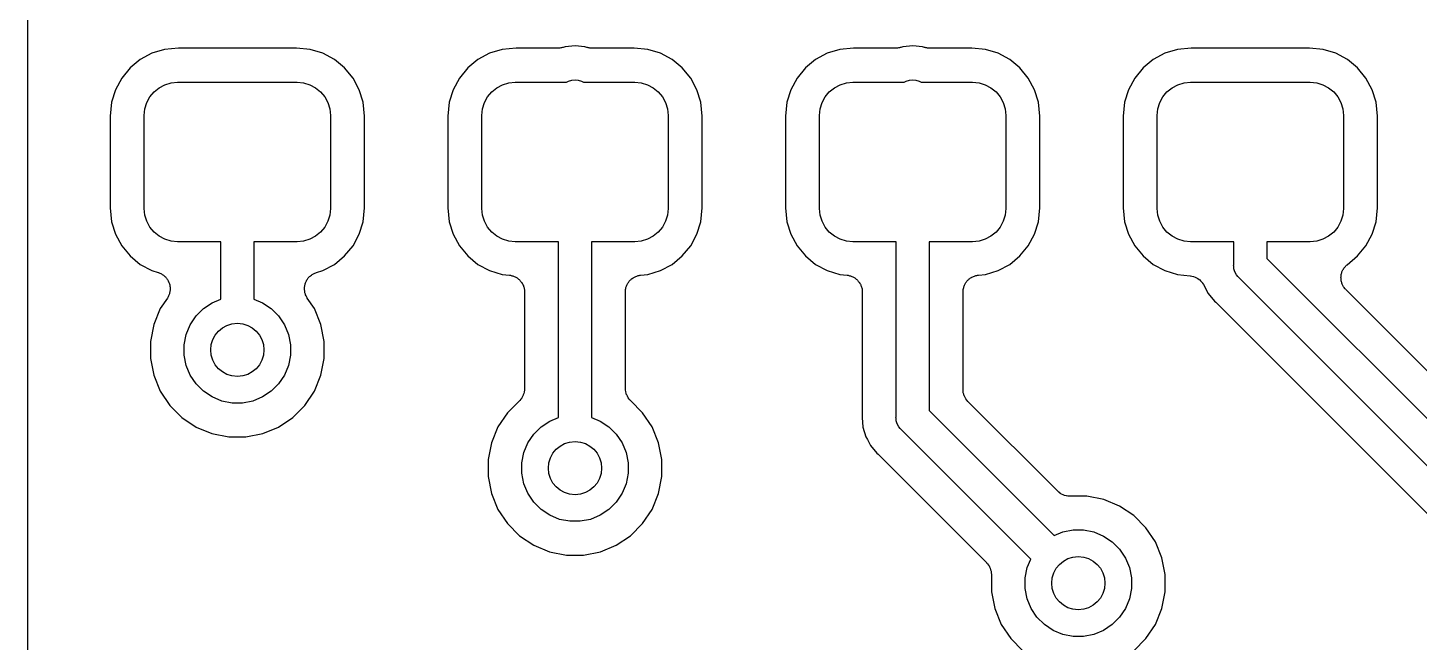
# Model space of a CAD drawing. Extents: x 94.3 to 145.3, y -143.8 to -113.4.
# Drawn here: x 94.31 to 104.78, y -137.83 to -133.21 of the extents above; entities that cross this region are included whole.
import ezdxf

# ---------------------------------------------------------------- set-up
doc = ezdxf.new("R2010")
doc.units = 0
doc.layers.add('BLACK', color=7, linetype='CONTINUOUS')

msp = doc.modelspace()

# ---------------------------------------------------------------- linework, layer by layer
at = {"layer": 'BLACK', "linetype": 'CONTINUOUS'}
for p, q in [((94.309, -142.86), (94.309, -123.466)), ((95.2417, -133.406), (95.1543, -133.453)), ((95.3364, -133.377), (95.2417, -133.406)), ((95.4412, -133.367), (95.3364, -133.377)), ((96.3288, -133.367), (95.4412, -133.367)), ((96.4336, -133.377), (96.3288, -133.367)), ((96.5283, -133.406), (96.4336, -133.377)), ((96.6157, -133.453), (96.5283, -133.406)), ((97.7817, -133.406), (97.6943, -133.453)), ((97.8764, -133.377), (97.7817, -133.406)), ((97.9812, -133.367), (97.8764, -133.377)), ((98.3, -133.367), (97.9812, -133.367)), ((98.3054, -133.367), (98.3, -133.367)), ((98.3108, -133.367), (98.3054, -133.367)), ((98.3177, -133.365), (98.3108, -133.367)), ((98.3246, -133.365), (98.3177, -133.365)), ((98.3298, -133.363), (98.3246, -133.365)), ((98.3351, -133.362), (98.3298, -133.363)), ((98.3368, -133.362), (98.3351, -133.362)), ((98.3507, -133.357), (98.3368, -133.362)), ((98.425, -133.35), (98.3507, -133.357)), ((98.4993, -133.357), (98.425, -133.35)), ((98.5132, -133.362), (98.4993, -133.357)), ((98.5185, -133.363), (98.5132, -133.362)), ((98.5236, -133.364), (98.5185, -133.363)), ((98.5306, -133.365), (98.5236, -133.364)), ((98.5375, -133.367), (98.5306, -133.365)), ((98.5429, -133.367), (98.5375, -133.367)), ((98.5482, -133.367), (98.5429, -133.367)), ((98.55, -133.367), (98.5482, -133.367)), ((98.8688, -133.367), (98.55, -133.367)), ((98.9736, -133.377), (98.8688, -133.367)), ((99.0683, -133.406), (98.9736, -133.377)), ((99.1557, -133.453), (99.0683, -133.406)), ((100.322, -133.406), (100.234, -133.453)), ((100.416, -133.377), (100.322, -133.406)), ((100.521, -133.367), (100.416, -133.377)), ((100.84, -133.367), (100.521, -133.367)), ((100.845, -133.367), (100.84, -133.367)), ((100.851, -133.367), (100.845, -133.367)), ((100.858, -133.365), (100.851, -133.367)), ((100.865, -133.365), (100.858, -133.365)), ((100.87, -133.363), (100.865, -133.365)), ((100.875, -133.362), (100.87, -133.363)), ((100.877, -133.362), (100.875, -133.362)), ((100.891, -133.357), (100.877, -133.362)), ((100.965, -133.35), (100.891, -133.357)), ((101.039, -133.357), (100.965, -133.35)), ((101.053, -133.362), (101.039, -133.357)), ((101.058, -133.363), (101.053, -133.362)), ((101.064, -133.364), (101.058, -133.363)), ((101.071, -133.365), (101.064, -133.364)), ((101.077, -133.367), (101.071, -133.365)), ((101.083, -133.367), (101.077, -133.367)), ((101.088, -133.367), (101.083, -133.367)), ((101.09, -133.367), (101.088, -133.367)), ((101.409, -133.367), (101.09, -133.367)), ((101.514, -133.377), (101.409, -133.367)), ((101.608, -133.406), (101.514, -133.377)), ((101.696, -133.453), (101.608, -133.406)), ((102.862, -133.406), (102.774, -133.453)), ((102.956, -133.377), (102.862, -133.406)), ((103.061, -133.367), (102.956, -133.377)), ((103.949, -133.367), (103.061, -133.367)), ((104.054, -133.377), (103.949, -133.367)), ((104.148, -133.406), (104.054, -133.377)), ((104.236, -133.453), (104.148, -133.406)), ((95.0777, -133.516), (95.0149, -133.592)), ((95.1543, -133.453), (95.0777, -133.516)), ((96.6923, -133.516), (96.6157, -133.453)), ((96.7551, -133.592), (96.6923, -133.516)), ((97.6177, -133.516), (97.5549, -133.592)), ((97.6943, -133.453), (97.6177, -133.516)), ((99.2323, -133.516), (99.1557, -133.453)), ((99.2951, -133.592), (99.2323, -133.516)), ((100.158, -133.516), (100.095, -133.592)), ((100.234, -133.453), (100.158, -133.516)), ((101.772, -133.516), (101.696, -133.453)), ((101.835, -133.592), (101.772, -133.516)), ((102.698, -133.516), (102.635, -133.592)), ((102.774, -133.453), (102.698, -133.516)), ((104.312, -133.516), (104.236, -133.453)), ((104.375, -133.592), (104.312, -133.516)), ((95.0149, -133.592), (94.9682, -133.68)), ((95.2961, -133.665), (95.3393, -133.642)), ((95.3393, -133.642), (95.3862, -133.628)), ((95.3862, -133.628), (95.435, -133.623)), ((95.435, -133.623), (96.335, -133.623)), ((96.335, -133.623), (96.3838, -133.628)), ((96.3838, -133.628), (96.4307, -133.642)), ((96.4307, -133.642), (96.4739, -133.665)), ((96.8018, -133.68), (96.7551, -133.592)), ((97.5549, -133.592), (97.5082, -133.68)), ((97.8361, -133.665), (97.8793, -133.642)), ((97.8793, -133.642), (97.9262, -133.628)), ((97.9262, -133.628), (97.975, -133.623)), ((97.975, -133.623), (98.3619, -133.623)), ((98.3619, -133.623), (98.3769, -133.615)), ((98.3769, -133.615), (98.4005, -133.608)), ((98.4005, -133.608), (98.425, -133.605)), ((98.425, -133.605), (98.4495, -133.608)), ((98.4495, -133.608), (98.4731, -133.615)), ((98.4731, -133.615), (98.4881, -133.623)), ((98.4881, -133.623), (98.875, -133.623)), ((98.875, -133.623), (98.9238, -133.628)), ((98.9238, -133.628), (98.9707, -133.642)), ((98.9707, -133.642), (99.0139, -133.665)), ((99.3418, -133.68), (99.2951, -133.592)), ((100.095, -133.592), (100.048, -133.68)), ((100.376, -133.665), (100.419, -133.642)), ((100.419, -133.642), (100.466, -133.628)), ((100.466, -133.628), (100.515, -133.623)), ((100.515, -133.623), (100.902, -133.623)), ((100.902, -133.623), (100.917, -133.615)), ((100.917, -133.615), (100.94, -133.608)), ((100.94, -133.608), (100.965, -133.605)), ((100.965, -133.605), (100.99, -133.608)), ((100.99, -133.608), (101.013, -133.615)), ((101.013, -133.615), (101.028, -133.623)), ((101.028, -133.623), (101.415, -133.623)), ((101.415, -133.623), (101.464, -133.628)), ((101.464, -133.628), (101.511, -133.642)), ((101.511, -133.642), (101.554, -133.665)), ((101.882, -133.68), (101.835, -133.592)), ((102.635, -133.592), (102.588, -133.68)), ((102.916, -133.665), (102.959, -133.642)), ((102.959, -133.642), (103.006, -133.628)), ((103.006, -133.628), (103.055, -133.623)), ((103.055, -133.623), (103.955, -133.623)), ((103.955, -133.623), (104.004, -133.628)), ((104.004, -133.628), (104.051, -133.642)), ((104.051, -133.642), (104.094, -133.665)), ((104.422, -133.68), (104.375, -133.592)), ((94.9682, -133.68), (94.9395, -133.774)), ((95.204, -133.777), (95.2271, -133.734)), ((95.2271, -133.734), (95.2582, -133.696)), ((95.2582, -133.696), (95.2961, -133.665)), ((96.4739, -133.665), (96.5118, -133.696)), ((96.5118, -133.696), (96.5429, -133.734)), ((96.5429, -133.734), (96.566, -133.777)), ((96.8305, -133.774), (96.8018, -133.68)), ((97.5082, -133.68), (97.4795, -133.774)), ((97.744, -133.777), (97.7671, -133.734)), ((97.7671, -133.734), (97.7982, -133.696)), ((97.7982, -133.696), (97.8361, -133.665)), ((99.0139, -133.665), (99.0518, -133.696)), ((99.0518, -133.696), (99.0829, -133.734)), ((99.0829, -133.734), (99.106, -133.777)), ((99.3705, -133.774), (99.3418, -133.68)), ((100.048, -133.68), (100.019, -133.774)), ((100.284, -133.777), (100.307, -133.734)), ((100.307, -133.734), (100.338, -133.696)), ((100.338, -133.696), (100.376, -133.665)), ((101.554, -133.665), (101.592, -133.696)), ((101.592, -133.696), (101.623, -133.734)), ((101.623, -133.734), (101.646, -133.777)), ((101.911, -133.774), (101.882, -133.68)), ((102.588, -133.68), (102.559, -133.774)), ((102.824, -133.777), (102.847, -133.734)), ((102.847, -133.734), (102.878, -133.696)), ((102.878, -133.696), (102.916, -133.665)), ((104.094, -133.665), (104.132, -133.696)), ((104.132, -133.696), (104.163, -133.734)), ((104.163, -133.734), (104.186, -133.777)), ((104.451, -133.774), (104.422, -133.68)), ((94.9395, -133.774), (94.9292, -133.879)), ((95.185, -133.873), (95.1898, -133.824)), ((95.1898, -133.824), (95.204, -133.777)), ((96.566, -133.777), (96.5802, -133.824)), ((96.5802, -133.824), (96.585, -133.873)), ((96.8408, -133.879), (96.8305, -133.774)), ((97.4795, -133.774), (97.4692, -133.879)), ((97.725, -133.873), (97.7298, -133.824)), ((97.7298, -133.824), (97.744, -133.777)), ((99.106, -133.777), (99.1202, -133.824)), ((99.1202, -133.824), (99.125, -133.873)), ((99.3808, -133.879), (99.3705, -133.774)), ((100.019, -133.774), (100.009, -133.879)), ((100.265, -133.873), (100.27, -133.824)), ((100.27, -133.824), (100.284, -133.777)), ((101.646, -133.777), (101.66, -133.824)), ((101.66, -133.824), (101.665, -133.873)), ((101.921, -133.879), (101.911, -133.774)), ((102.559, -133.774), (102.549, -133.879)), ((102.805, -133.873), (102.81, -133.824)), ((102.81, -133.824), (102.824, -133.777)), ((104.186, -133.777), (104.2, -133.824)), ((104.2, -133.824), (104.205, -133.873)), ((104.461, -133.879), (104.451, -133.774)), ((94.9292, -133.879), (94.9292, -134.567)), ((95.185, -134.573), (95.185, -133.873)), ((96.585, -133.873), (96.585, -134.573)), ((96.8408, -134.567), (96.8408, -133.879)), ((97.4692, -133.879), (97.4692, -134.567)), ((97.725, -134.573), (97.725, -133.873)), ((99.125, -133.873), (99.125, -134.573)), ((99.3808, -134.567), (99.3808, -133.879)), ((100.009, -133.879), (100.009, -134.567)), ((100.265, -134.573), (100.265, -133.873)), ((101.665, -133.873), (101.665, -134.573)), ((101.921, -134.567), (101.921, -133.879)), ((102.549, -133.879), (102.549, -134.567)), ((102.805, -134.573), (102.805, -133.873)), ((104.205, -133.873), (104.205, -134.573)), ((104.461, -134.567), (104.461, -133.879)), ((94.9292, -134.567), (94.9395, -134.672)), ((95.1898, -134.622), (95.185, -134.573)), ((96.585, -134.573), (96.5802, -134.622)), ((96.8305, -134.672), (96.8408, -134.567)), ((97.4692, -134.567), (97.4795, -134.672)), ((97.7298, -134.622), (97.725, -134.573)), ((99.125, -134.573), (99.1202, -134.622)), ((99.3705, -134.672), (99.3808, -134.567)), ((100.009, -134.567), (100.019, -134.672)), ((100.27, -134.622), (100.265, -134.573)), ((101.665, -134.573), (101.66, -134.622)), ((101.911, -134.672), (101.921, -134.567)), ((102.549, -134.567), (102.559, -134.672)), ((102.81, -134.622), (102.805, -134.573)), ((104.205, -134.573), (104.2, -134.622)), ((104.451, -134.672), (104.461, -134.567)), ((94.9395, -134.672), (94.9682, -134.766)), ((95.204, -134.669), (95.1898, -134.622)), ((95.2271, -134.712), (95.204, -134.669)), ((96.566, -134.669), (96.5429, -134.712)), ((96.5802, -134.622), (96.566, -134.669)), ((96.8018, -134.766), (96.8305, -134.672)), ((97.4795, -134.672), (97.5082, -134.766)), ((97.744, -134.669), (97.7298, -134.622)), ((97.7671, -134.712), (97.744, -134.669)), ((99.106, -134.669), (99.0829, -134.712)), ((99.1202, -134.622), (99.106, -134.669)), ((99.3418, -134.766), (99.3705, -134.672)), ((100.019, -134.672), (100.048, -134.766)), ((100.284, -134.669), (100.27, -134.622)), ((100.307, -134.712), (100.284, -134.669)), ((101.646, -134.669), (101.623, -134.712)), ((101.66, -134.622), (101.646, -134.669)), ((101.882, -134.766), (101.911, -134.672)), ((102.559, -134.672), (102.588, -134.766)), ((102.824, -134.669), (102.81, -134.622)), ((102.847, -134.712), (102.824, -134.669)), ((104.186, -134.669), (104.163, -134.712)), ((104.2, -134.622), (104.186, -134.669)), ((104.422, -134.766), (104.451, -134.672)), ((94.9682, -134.766), (95.0149, -134.854)), ((95.2582, -134.75), (95.2271, -134.712)), ((95.2961, -134.781), (95.2582, -134.75)), ((95.3393, -134.804), (95.2961, -134.781)), ((96.4739, -134.781), (96.4307, -134.804)), ((96.5118, -134.75), (96.4739, -134.781)), ((96.5429, -134.712), (96.5118, -134.75)), ((96.7551, -134.854), (96.8018, -134.766)), ((97.5082, -134.766), (97.5549, -134.854)), ((97.7982, -134.75), (97.7671, -134.712)), ((97.8361, -134.781), (97.7982, -134.75)), ((97.8793, -134.804), (97.8361, -134.781)), ((99.0139, -134.781), (98.9707, -134.804)), ((99.0518, -134.75), (99.0139, -134.781)), ((99.0829, -134.712), (99.0518, -134.75)), ((99.2951, -134.854), (99.3418, -134.766)), ((100.048, -134.766), (100.095, -134.854)), ((100.338, -134.75), (100.307, -134.712)), ((100.376, -134.781), (100.338, -134.75)), ((100.419, -134.804), (100.376, -134.781)), ((101.554, -134.781), (101.511, -134.804)), ((101.592, -134.75), (101.554, -134.781)), ((101.623, -134.712), (101.592, -134.75)), ((101.835, -134.854), (101.882, -134.766)), ((102.588, -134.766), (102.635, -134.854)), ((102.878, -134.75), (102.847, -134.712)), ((102.916, -134.781), (102.878, -134.75)), ((102.959, -134.804), (102.916, -134.781)), ((104.094, -134.781), (104.051, -134.804)), ((104.132, -134.75), (104.094, -134.781)), ((104.163, -134.712), (104.132, -134.75)), ((104.375, -134.854), (104.422, -134.766)), ((95.0149, -134.854), (95.0777, -134.93)), ((95.3862, -134.818), (95.3393, -134.804)), ((95.435, -134.823), (95.3862, -134.818)), ((95.76, -134.823), (95.435, -134.823)), ((95.76, -135.255), (95.76, -134.823)), ((96.335, -134.823), (96.01, -134.823)), ((96.01, -134.823), (96.01, -135.255)), ((96.3838, -134.818), (96.335, -134.823)), ((96.4307, -134.804), (96.3838, -134.818)), ((96.6923, -134.93), (96.7551, -134.854)), ((97.5549, -134.854), (97.6177, -134.93)), ((97.9262, -134.818), (97.8793, -134.804)), ((97.975, -134.823), (97.9262, -134.818)), ((98.3, -134.823), (97.975, -134.823)), ((98.3, -136.144), (98.3, -134.823)), ((98.875, -134.823), (98.55, -134.823)), ((98.55, -134.823), (98.55, -136.144)), ((98.9238, -134.818), (98.875, -134.823)), ((98.9707, -134.804), (98.9238, -134.818)), ((99.2323, -134.93), (99.2951, -134.854)), ((100.095, -134.854), (100.158, -134.93)), ((100.466, -134.818), (100.419, -134.804)), ((100.515, -134.823), (100.466, -134.818)), ((100.84, -134.823), (100.515, -134.823)), ((100.84, -136.138), (100.84, -134.823)), ((101.415, -134.823), (101.09, -134.823)), ((101.09, -134.823), (101.09, -136.092)), ((101.464, -134.818), (101.415, -134.823)), ((101.511, -134.804), (101.464, -134.818)), ((101.772, -134.93), (101.835, -134.854)), ((102.635, -134.854), (102.698, -134.93)), ((103.006, -134.818), (102.959, -134.804)), ((103.055, -134.823), (103.006, -134.818)), ((103.38, -134.823), (103.055, -134.823)), ((103.38, -134.995), (103.38, -134.823)), ((103.955, -134.823), (103.63, -134.823)), ((103.63, -134.823), (103.63, -134.949)), ((104.004, -134.818), (103.955, -134.823)), ((104.051, -134.804), (104.004, -134.818)), ((104.312, -134.93), (104.375, -134.854)), ((95.0777, -134.93), (95.1543, -134.993)), ((95.1543, -134.993), (95.2417, -135.04)), ((96.5283, -135.04), (96.6157, -134.993)), ((96.6157, -134.993), (96.6923, -134.93)), ((97.6177, -134.93), (97.6943, -134.993)), ((97.6943, -134.993), (97.7817, -135.04)), ((99.0683, -135.04), (99.1557, -134.993)), ((99.1557, -134.993), (99.2323, -134.93)), ((100.158, -134.93), (100.234, -134.993)), ((100.234, -134.993), (100.322, -135.04)), ((101.608, -135.04), (101.696, -134.993)), ((101.696, -134.993), (101.772, -134.93)), ((102.698, -134.93), (102.774, -134.993)), ((102.774, -134.993), (102.862, -135.04)), ((103.379, -135.001), (103.38, -134.995)), ((103.38, -135.007), (103.379, -135.001)), ((103.381, -135.018), (103.38, -135.007)), ((103.63, -134.949), (105.97, -137.289)), ((104.215, -135.013), (104.22, -135.008)), ((104.22, -135.008), (104.224, -135.003)), ((104.224, -135.003), (104.229, -135)), ((104.229, -135), (104.233, -134.996)), ((104.233, -134.996), (104.312, -134.93)), ((95.2417, -135.04), (95.29, -135.054)), ((95.29, -135.054), (95.2917, -135.055)), ((95.2917, -135.055), (95.297, -135.057)), ((95.297, -135.057), (95.3026, -135.059)), ((95.3026, -135.059), (95.3084, -135.062)), ((95.3084, -135.062), (95.3144, -135.065)), ((95.3144, -135.065), (95.3192, -135.068)), ((95.3192, -135.068), (95.3244, -135.071)), ((95.3244, -135.071), (95.3294, -135.075)), ((95.3294, -135.075), (95.3349, -135.079)), ((95.3349, -135.079), (95.3389, -135.083)), ((95.3389, -135.083), (95.3434, -135.087)), ((95.3434, -135.087), (95.3476, -135.092)), ((95.3476, -135.092), (95.3522, -135.097)), ((95.3522, -135.097), (95.3554, -135.101)), ((95.3554, -135.101), (95.3591, -135.106)), ((95.3591, -135.106), (95.3621, -135.112)), ((95.3621, -135.112), (95.3657, -135.117)), ((96.4029, -135.121), (96.4051, -135.116)), ((96.4051, -135.116), (96.4088, -135.11)), ((96.4088, -135.11), (96.4119, -135.104)), ((96.4119, -135.104), (96.4157, -135.1)), ((96.4157, -135.1), (96.4189, -135.095)), ((96.4189, -135.095), (96.4236, -135.09)), ((96.4236, -135.09), (96.4278, -135.085)), ((96.4278, -135.085), (96.4324, -135.082)), ((96.4324, -135.082), (96.4365, -135.078)), ((96.4365, -135.078), (96.442, -135.074)), ((96.442, -135.074), (96.4471, -135.07)), ((96.4471, -135.07), (96.4523, -135.067)), ((96.4523, -135.067), (96.4571, -135.064)), ((96.4571, -135.064), (96.4632, -135.061)), ((96.4632, -135.061), (96.469, -135.058)), ((96.469, -135.058), (96.4746, -135.057)), ((96.4746, -135.057), (96.48, -135.054)), ((96.48, -135.054), (96.5283, -135.04)), ((97.7817, -135.04), (97.8764, -135.069)), ((97.8764, -135.069), (97.9314, -135.074)), ((97.9314, -135.074), (97.9332, -135.074)), ((97.9332, -135.074), (97.9388, -135.075)), ((97.9388, -135.075), (97.9445, -135.076)), ((97.9445, -135.076), (97.9509, -135.078)), ((97.9509, -135.078), (97.9575, -135.079)), ((97.9575, -135.079), (97.9627, -135.082)), ((97.9627, -135.082), (97.9682, -135.083)), ((97.9682, -135.083), (97.9741, -135.086)), ((97.9741, -135.086), (97.9802, -135.089)), ((97.9802, -135.089), (97.985, -135.092)), ((97.985, -135.092), (97.99, -135.095)), ((97.99, -135.095), (97.9952, -135.099)), ((97.9952, -135.099), (98.0007, -135.103)), ((98.0007, -135.103), (98.0047, -135.107)), ((98.0047, -135.107), (98.0091, -135.111)), ((98.0091, -135.111), (98.0133, -135.116)), ((98.0133, -135.116), (98.018, -135.121)), ((98.8331, -135.119), (98.8379, -135.115)), ((98.8379, -135.115), (98.8421, -135.11)), ((98.8421, -135.11), (98.8466, -135.106)), ((98.8466, -135.106), (98.8507, -135.102)), ((98.8507, -135.102), (98.8562, -135.098)), ((98.8562, -135.098), (98.8615, -135.094)), ((98.8615, -135.094), (98.8666, -135.091)), ((98.8666, -135.091), (98.8713, -135.088)), ((98.8713, -135.088), (98.8775, -135.086)), ((98.8775, -135.086), (98.8834, -135.083)), ((98.8834, -135.083), (98.8889, -135.081)), ((98.8889, -135.081), (98.8942, -135.079)), ((98.8942, -135.079), (98.9008, -135.077)), ((98.9008, -135.077), (98.9072, -135.076)), ((98.9072, -135.076), (98.9129, -135.075)), ((98.9129, -135.075), (98.9186, -135.074)), ((98.9186, -135.074), (98.9736, -135.069)), ((98.9736, -135.069), (99.0683, -135.04)), ((100.322, -135.04), (100.416, -135.069)), ((100.416, -135.069), (100.471, -135.074)), ((100.471, -135.074), (100.473, -135.074)), ((100.473, -135.074), (100.479, -135.075)), ((100.479, -135.075), (100.485, -135.076)), ((100.485, -135.076), (100.491, -135.078)), ((100.491, -135.078), (100.497, -135.079)), ((100.497, -135.079), (100.503, -135.082)), ((100.503, -135.082), (100.508, -135.083)), ((100.508, -135.083), (100.514, -135.086)), ((100.514, -135.086), (100.52, -135.089)), ((100.52, -135.089), (100.525, -135.092)), ((100.525, -135.092), (100.53, -135.095)), ((100.53, -135.095), (100.535, -135.099)), ((100.535, -135.099), (100.541, -135.103)), ((100.541, -135.103), (100.545, -135.107)), ((100.545, -135.107), (100.549, -135.111)), ((100.549, -135.111), (100.553, -135.116)), ((100.553, -135.116), (100.558, -135.121)), ((101.373, -135.119), (101.378, -135.115)), ((101.378, -135.115), (101.382, -135.11)), ((101.382, -135.11), (101.387, -135.106)), ((101.387, -135.106), (101.391, -135.102)), ((101.391, -135.102), (101.396, -135.098)), ((101.396, -135.098), (101.401, -135.094)), ((101.401, -135.094), (101.407, -135.091)), ((101.407, -135.091), (101.411, -135.088)), ((101.411, -135.088), (101.417, -135.086)), ((101.417, -135.086), (101.423, -135.083)), ((101.423, -135.083), (101.429, -135.081)), ((101.429, -135.081), (101.434, -135.079)), ((101.434, -135.079), (101.441, -135.077)), ((101.441, -135.077), (101.447, -135.076)), ((101.447, -135.076), (101.453, -135.075)), ((101.453, -135.075), (101.459, -135.074)), ((101.459, -135.074), (101.514, -135.069)), ((101.514, -135.069), (101.608, -135.04)), ((102.862, -135.04), (102.956, -135.069)), ((102.956, -135.069), (103.052, -135.078)), ((103.052, -135.078), (103.053, -135.078)), ((103.053, -135.078), (103.053, -135.078)), ((103.053, -135.078), (103.053, -135.078)), ((103.053, -135.078), (103.054, -135.078)), ((103.054, -135.078), (103.066, -135.081)), ((103.066, -135.081), (103.077, -135.083)), ((103.077, -135.083), (103.078, -135.083)), ((103.078, -135.083), (103.078, -135.083)), ((103.078, -135.083), (103.089, -135.088)), ((103.089, -135.088), (103.1, -135.093)), ((103.1, -135.093), (103.101, -135.093)), ((103.101, -135.093), (103.101, -135.093)), ((103.101, -135.093), (103.111, -135.1)), ((103.111, -135.1), (103.121, -135.106)), ((103.121, -135.106), (103.121, -135.107)), ((103.121, -135.107), (103.122, -135.107)), ((103.122, -135.107), (103.13, -135.116)), ((103.13, -135.116), (103.138, -135.124)), ((103.382, -135.026), (103.381, -135.018)), ((103.389, -135.049), (103.382, -135.026)), ((103.401, -135.071), (103.389, -135.049)), ((103.412, -135.085), (103.401, -135.071)), ((103.416, -135.09), (103.412, -135.085)), ((103.421, -135.094), (103.416, -135.09)), ((105.825, -137.498), (103.421, -135.094)), ((104.186, -135.092), (104.187, -135.087)), ((104.187, -135.099), (104.186, -135.092)), ((104.187, -135.081), (104.188, -135.074)), ((104.187, -135.087), (104.187, -135.081)), ((104.187, -135.106), (104.187, -135.099)), ((104.188, -135.111), (104.187, -135.106)), ((104.188, -135.074), (104.189, -135.068)), ((104.188, -135.117), (104.188, -135.111)), ((104.189, -135.068), (104.191, -135.062)), ((104.191, -135.062), (104.192, -135.057)), ((104.192, -135.057), (104.194, -135.05)), ((104.194, -135.05), (104.196, -135.044)), ((104.196, -135.044), (104.199, -135.039)), ((104.199, -135.039), (104.201, -135.034)), ((104.201, -135.034), (104.205, -135.028)), ((104.205, -135.028), (104.208, -135.022)), ((104.208, -135.022), (104.212, -135.018)), ((104.212, -135.018), (104.215, -135.013)), ((95.3657, -135.117), (95.3679, -135.123)), ((95.3679, -135.123), (95.3706, -135.128)), ((95.3721, -135.219), (95.3704, -135.225)), ((95.3706, -135.128), (95.3725, -135.134)), ((95.3744, -135.214), (95.3721, -135.219)), ((95.3725, -135.134), (95.375, -135.14)), ((95.3757, -135.207), (95.3744, -135.214)), ((95.375, -135.14), (95.3761, -135.146)), ((95.3776, -135.201), (95.3757, -135.207)), ((95.3761, -135.146), (95.3777, -135.152)), ((95.3782, -135.195), (95.3776, -135.201)), ((95.3777, -135.152), (95.3784, -135.158)), ((95.3794, -135.189), (95.3782, -135.195)), ((95.3784, -135.158), (95.3796, -135.165)), ((95.3801, -135.176), (95.3794, -135.183)), ((95.3794, -135.183), (95.3794, -135.189)), ((95.3796, -135.165), (95.3795, -135.17)), ((95.3795, -135.17), (95.3801, -135.176)), ((96.3899, -135.175), (96.3906, -135.169)), ((96.3905, -135.181), (96.3899, -135.175)), ((96.3904, -135.188), (96.3905, -135.181)), ((96.3915, -135.193), (96.3904, -135.188)), ((96.3906, -135.163), (96.3919, -135.156)), ((96.3906, -135.169), (96.3906, -135.163)), ((96.3921, -135.199), (96.3915, -135.193)), ((96.3919, -135.156), (96.3926, -135.15)), ((96.3939, -135.206), (96.3921, -135.199)), ((96.3926, -135.15), (96.3944, -135.144)), ((96.3951, -135.212), (96.3939, -135.206)), ((96.3944, -135.144), (96.3955, -135.139)), ((96.3973, -135.217), (96.3951, -135.212)), ((96.3955, -135.139), (96.3981, -135.133)), ((96.3989, -135.223), (96.3973, -135.217)), ((96.3981, -135.133), (96.4, -135.126)), ((96.4, -135.126), (96.4029, -135.121)), ((98.018, -135.121), (98.0212, -135.126)), ((98.0212, -135.126), (98.0248, -135.13)), ((98.0248, -135.13), (98.0279, -135.136)), ((98.0279, -135.136), (98.0316, -135.142)), ((98.0316, -135.142), (98.0337, -135.147)), ((98.0337, -135.147), (98.0364, -135.152)), ((98.0364, -135.152), (98.0384, -135.158)), ((98.0384, -135.158), (98.0408, -135.165)), ((98.0408, -135.165), (98.0419, -135.17)), ((98.0419, -135.17), (98.0436, -135.176)), ((98.0436, -135.176), (98.0442, -135.182)), ((98.0442, -135.182), (98.0455, -135.189)), ((98.0455, -135.189), (98.0454, -135.195)), ((98.0454, -135.195), (98.046, -135.2)), ((98.046, -135.2), (98.046, -135.926)), ((98.804, -135.199), (98.8047, -135.193)), ((98.804, -135.2), (98.804, -135.199)), ((98.804, -135.926), (98.804, -135.2)), ((98.8047, -135.187), (98.806, -135.181)), ((98.8047, -135.193), (98.8047, -135.187)), ((98.806, -135.181), (98.8068, -135.174)), ((98.8068, -135.174), (98.8085, -135.168)), ((98.8085, -135.168), (98.8097, -135.163)), ((98.8097, -135.163), (98.8122, -135.157)), ((98.8122, -135.157), (98.8143, -135.15)), ((98.8143, -135.15), (98.817, -135.145)), ((98.817, -135.145), (98.8193, -135.14)), ((98.8193, -135.14), (98.823, -135.134)), ((98.823, -135.134), (98.8262, -135.129)), ((98.8262, -135.129), (98.8299, -135.124)), ((98.8299, -135.124), (98.8331, -135.119)), ((100.558, -135.121), (100.561, -135.126)), ((100.561, -135.126), (100.565, -135.13)), ((100.565, -135.13), (100.568, -135.136)), ((100.568, -135.136), (100.572, -135.142)), ((100.572, -135.142), (100.574, -135.147)), ((100.574, -135.147), (100.576, -135.152)), ((100.576, -135.152), (100.578, -135.158)), ((100.578, -135.158), (100.581, -135.165)), ((100.581, -135.165), (100.582, -135.17)), ((100.582, -135.17), (100.584, -135.176)), ((100.584, -135.176), (100.584, -135.182)), ((100.584, -135.182), (100.585, -135.189)), ((100.585, -135.189), (100.585, -135.195)), ((100.585, -135.195), (100.586, -135.2)), ((100.586, -135.2), (100.586, -136.119)), ((101.344, -135.199), (101.345, -135.193)), ((101.344, -135.2), (101.344, -135.199)), ((101.344, -135.934), (101.344, -135.2)), ((101.345, -135.187), (101.346, -135.181)), ((101.345, -135.193), (101.345, -135.187)), ((101.346, -135.181), (101.347, -135.174)), ((101.347, -135.174), (101.349, -135.168)), ((101.349, -135.168), (101.35, -135.163)), ((101.35, -135.163), (101.352, -135.157)), ((101.352, -135.157), (101.354, -135.15)), ((101.354, -135.15), (101.357, -135.145)), ((101.357, -135.145), (101.359, -135.14)), ((101.359, -135.14), (101.363, -135.134)), ((101.363, -135.134), (101.366, -135.129)), ((101.366, -135.129), (101.37, -135.124)), ((101.37, -135.124), (101.373, -135.119)), ((103.138, -135.124), (103.139, -135.124)), ((103.139, -135.124), (103.139, -135.125)), ((103.139, -135.125), (103.145, -135.135)), ((103.145, -135.135), (103.152, -135.144)), ((103.152, -135.144), (103.188, -135.213)), ((103.188, -135.213), (103.236, -135.27)), ((104.19, -135.123), (104.188, -135.117)), ((104.192, -135.13), (104.19, -135.123)), ((104.194, -135.135), (104.192, -135.13)), ((104.195, -135.141), (104.194, -135.135)), ((104.198, -135.147), (104.195, -135.141)), ((104.201, -135.153), (104.198, -135.147)), ((104.204, -135.158), (104.201, -135.153)), ((104.207, -135.163), (104.204, -135.158)), ((104.211, -135.168), (104.207, -135.163)), ((104.215, -135.174), (104.211, -135.168)), ((104.219, -135.178), (104.215, -135.174)), ((104.222, -135.182), (104.219, -135.178)), ((104.223, -135.183), (104.222, -135.182)), ((106.038, -136.998), (104.223, -135.183)), ((95.3587, -135.247), (95.3054, -135.326)), ((95.3614, -135.241), (95.3587, -135.247)), ((95.3647, -135.237), (95.3614, -135.241)), ((95.3673, -135.23), (95.3647, -135.237)), ((95.3704, -135.225), (95.3673, -135.23)), ((95.5743, -135.381), (95.63, -135.325)), ((95.63, -135.325), (95.6955, -135.282)), ((95.6955, -135.282), (95.76, -135.255)), ((96.01, -135.255), (96.0745, -135.282)), ((96.0745, -135.282), (96.14, -135.325)), ((96.14, -135.325), (96.1957, -135.381)), ((96.402, -135.229), (96.3989, -135.223)), ((96.4044, -135.235), (96.402, -135.229)), ((96.4076, -135.24), (96.4044, -135.235)), ((96.4103, -135.245), (96.4076, -135.24)), ((96.4113, -135.247), (96.4103, -135.245)), ((96.4646, -135.326), (96.4113, -135.247)), ((103.236, -135.27), (103.245, -135.278)), ((103.245, -135.278), (103.247, -135.279)), ((103.247, -135.279), (103.25, -135.283)), ((103.25, -135.283), (103.255, -135.287)), ((103.255, -135.287), (105.632, -137.664)), ((95.3054, -135.326), (95.2561, -135.445)), ((95.5305, -135.447), (95.5743, -135.381)), ((96.1957, -135.381), (96.2395, -135.447)), ((96.5139, -135.445), (96.4646, -135.326)), ((95.2561, -135.445), (95.231, -135.572)), ((95.485, -135.597), (95.5004, -135.519)), ((95.5004, -135.519), (95.5305, -135.447)), ((96.2395, -135.447), (96.2696, -135.519)), ((96.2696, -135.519), (96.285, -135.597)), ((96.539, -135.572), (96.5139, -135.445)), ((95.231, -135.572), (95.231, -135.7)), ((95.485, -135.675), (95.485, -135.597)), ((96.285, -135.597), (96.285, -135.675)), ((96.539, -135.7), (96.539, -135.572)), ((95.231, -135.7), (95.2561, -135.827)), ((95.5004, -135.753), (95.485, -135.675)), ((96.285, -135.675), (96.2696, -135.753)), ((96.5139, -135.827), (96.539, -135.7)), ((95.2561, -135.827), (95.3054, -135.946)), ((95.5305, -135.825), (95.5004, -135.753)), ((95.5743, -135.891), (95.5305, -135.825)), ((96.2395, -135.825), (96.1957, -135.891)), ((96.2696, -135.753), (96.2395, -135.825)), ((96.4646, -135.946), (96.5139, -135.827)), ((95.3054, -135.946), (95.377, -136.053)), ((95.63, -135.947), (95.5743, -135.891)), ((95.6955, -135.99), (95.63, -135.947)), ((96.14, -135.947), (96.0745, -135.99)), ((96.1957, -135.891), (96.14, -135.947)), ((96.393, -136.053), (96.4646, -135.946)), ((98.0432, -135.953), (98.0397, -135.964)), ((98.0433, -135.952), (98.0432, -135.953)), ((98.0435, -135.952), (98.0433, -135.952)), ((98.0447, -135.94), (98.0435, -135.952)), ((98.046, -135.928), (98.0447, -135.94)), ((98.046, -135.926), (98.046, -135.927)), ((98.046, -135.927), (98.046, -135.927)), ((98.046, -135.927), (98.046, -135.927)), ((98.046, -135.927), (98.046, -135.928)), ((98.8051, -135.938), (98.804, -135.926)), ((98.8062, -135.95), (98.8051, -135.938)), ((98.8064, -135.951), (98.8062, -135.95)), ((98.8098, -135.962), (98.8064, -135.951)), ((98.8064, -135.951), (98.8064, -135.951)), ((101.345, -135.946), (101.344, -135.934)), ((101.346, -135.958), (101.345, -135.946)), ((95.377, -136.053), (95.4681, -136.144)), ((95.7683, -136.021), (95.6955, -135.99)), ((95.8456, -136.036), (95.7683, -136.021)), ((95.9244, -136.036), (95.8456, -136.036)), ((96.0017, -136.021), (95.9244, -136.036)), ((96.0745, -135.99), (96.0017, -136.021)), ((96.3019, -136.144), (96.393, -136.053)), ((98.0088, -136.016), (97.917, -136.108)), ((98.0163, -136.007), (98.0088, -136.016)), ((98.0238, -135.998), (98.0163, -136.007)), ((98.0241, -135.998), (98.0238, -135.998)), ((98.0245, -135.997), (98.0241, -135.998)), ((98.0301, -135.987), (98.0245, -135.997)), ((98.0357, -135.977), (98.0301, -135.987)), ((98.0359, -135.976), (98.0357, -135.977)), ((98.0362, -135.975), (98.0359, -135.976)), ((98.0397, -135.964), (98.0362, -135.975)), ((98.8131, -135.974), (98.8098, -135.962)), ((98.8134, -135.974), (98.8131, -135.974)), ((98.8136, -135.975), (98.8134, -135.974)), ((98.8191, -135.985), (98.8136, -135.975)), ((98.8245, -135.996), (98.8191, -135.985)), ((98.8249, -135.996), (98.8245, -135.996)), ((98.8252, -135.997), (98.8249, -135.996)), ((98.8326, -136.006), (98.8252, -135.997)), ((98.84, -136.015), (98.8326, -136.006)), ((98.8409, -136.016), (98.84, -136.015)), ((98.8412, -136.016), (98.8409, -136.016)), ((98.8409, -136.016), (98.8409, -136.016)), ((98.8409, -136.016), (98.8409, -136.016)), ((98.933, -136.108), (98.8412, -136.016)), ((101.346, -135.959), (101.346, -135.958)), ((101.346, -135.958), (101.346, -135.958)), ((101.35, -135.97), (101.346, -135.959)), ((101.353, -135.982), (101.35, -135.97)), ((101.354, -135.983), (101.353, -135.982)), ((101.353, -135.982), (101.353, -135.982)), ((101.359, -135.993), (101.354, -135.983)), ((101.364, -136.004), (101.359, -135.993)), ((101.365, -136.004), (101.364, -136.004)), ((101.365, -136.005), (101.365, -136.004)), ((101.373, -136.014), (101.365, -136.005)), ((101.38, -136.023), (101.373, -136.014)), ((101.381, -136.024), (101.38, -136.023)), ((102.056, -136.699), (101.381, -136.024)), ((101.381, -136.024), (101.381, -136.024)), ((101.381, -136.024), (101.381, -136.024)), ((101.381, -136.024), (101.381, -136.024)), ((95.4681, -136.144), (95.5752, -136.216)), ((96.1948, -136.216), (96.3019, -136.144)), ((97.917, -136.108), (97.8454, -136.215)), ((98.2355, -136.171), (98.3, -136.144)), ((98.55, -136.144), (98.6145, -136.171)), ((99.0046, -136.215), (98.933, -136.108)), ((100.585, -136.132), (100.584, -136.144)), ((100.584, -136.144), (100.591, -136.218)), ((100.586, -136.121), (100.585, -136.126)), ((100.585, -136.126), (100.585, -136.132)), ((100.586, -136.119), (100.586, -136.121)), ((100.839, -136.144), (100.84, -136.138)), ((100.84, -136.15), (100.839, -136.144)), ((100.841, -136.162), (100.84, -136.15)), ((100.842, -136.169), (100.841, -136.162)), ((101.09, -136.092), (102.03, -137.032)), ((95.5752, -136.216), (95.6942, -136.265)), ((95.6942, -136.265), (95.8206, -136.29)), ((95.9494, -136.29), (96.0758, -136.265)), ((96.0758, -136.265), (96.1948, -136.216)), ((97.8454, -136.215), (97.7961, -136.334)), ((98.1143, -136.27), (98.17, -136.214)), ((98.17, -136.214), (98.2355, -136.171)), ((98.6145, -136.171), (98.68, -136.214)), ((98.68, -136.214), (98.7357, -136.27)), ((99.0539, -136.334), (99.0046, -136.215)), ((100.591, -136.218), (100.613, -136.29)), ((100.849, -136.192), (100.842, -136.169)), ((100.861, -136.214), (100.849, -136.192)), ((100.872, -136.228), (100.861, -136.214)), ((100.876, -136.233), (100.872, -136.228)), ((100.881, -136.237), (100.876, -136.233)), ((101.853, -137.209), (100.881, -136.237)), ((95.8206, -136.29), (95.9494, -136.29)), ((97.7961, -136.334), (97.771, -136.461)), ((98.0404, -136.408), (98.0705, -136.336)), ((98.0705, -136.336), (98.1143, -136.27)), ((98.7357, -136.27), (98.7795, -136.336)), ((98.7795, -136.336), (98.8096, -136.408)), ((99.079, -136.461), (99.0539, -136.334)), ((100.613, -136.29), (100.624, -136.31)), ((100.624, -136.31), (100.624, -136.31)), ((100.624, -136.31), (100.648, -136.356)), ((100.648, -136.356), (100.696, -136.413)), ((97.771, -136.461), (97.771, -136.589)), ((98.025, -136.486), (98.0404, -136.408)), ((98.8096, -136.408), (98.825, -136.486)), ((99.079, -136.589), (99.079, -136.461)), ((100.696, -136.413), (100.705, -136.421)), ((100.705, -136.421), (100.707, -136.422)), ((100.707, -136.422), (100.71, -136.426)), ((100.71, -136.426), (100.715, -136.43)), ((100.715, -136.43), (101.52, -137.235)), ((98.025, -136.564), (98.025, -136.486)), ((98.0404, -136.642), (98.025, -136.564)), ((98.825, -136.564), (98.8096, -136.642)), ((98.825, -136.486), (98.825, -136.564)), ((97.771, -136.589), (97.7961, -136.716)), ((98.0705, -136.714), (98.0404, -136.642)), ((98.8096, -136.642), (98.7795, -136.714)), ((99.0539, -136.716), (99.079, -136.589)), ((97.7961, -136.716), (97.8454, -136.835)), ((98.1143, -136.78), (98.0705, -136.714)), ((98.17, -136.836), (98.1143, -136.78)), ((98.7357, -136.78), (98.68, -136.836)), ((98.7795, -136.714), (98.7357, -136.78)), ((99.0046, -136.835), (99.0539, -136.716)), ((102.065, -136.706), (102.056, -136.699)), ((102.074, -136.714), (102.065, -136.706)), ((102.075, -136.715), (102.074, -136.714)), ((102.074, -136.714), (102.074, -136.714)), ((102.085, -136.72), (102.075, -136.715)), ((102.096, -136.726), (102.085, -136.72)), ((102.097, -136.726), (102.096, -136.726)), ((102.096, -136.726), (102.096, -136.726)), ((102.108, -136.73), (102.097, -136.726)), ((102.119, -136.733), (102.108, -136.73)), ((102.12, -136.733), (102.119, -136.733)), ((102.121, -136.734), (102.12, -136.733)), ((102.132, -136.735), (102.121, -136.734)), ((102.144, -136.736), (102.132, -136.735)), ((102.145, -136.736), (102.144, -136.736)), ((102.146, -136.736), (102.145, -136.736)), ((102.145, -136.736), (102.145, -136.736)), ((102.145, -136.736), (102.145, -136.736)), ((102.275, -136.736), (102.146, -136.736)), ((102.402, -136.761), (102.275, -136.736)), ((102.521, -136.81), (102.402, -136.761)), ((97.8454, -136.835), (97.917, -136.942)), ((98.2355, -136.879), (98.17, -136.836)), ((98.3083, -136.91), (98.2355, -136.879)), ((98.6145, -136.879), (98.5417, -136.91)), ((98.68, -136.836), (98.6145, -136.879)), ((98.933, -136.942), (99.0046, -136.835)), ((102.628, -136.882), (102.521, -136.81)), ((102.719, -136.973), (102.628, -136.882)), ((97.917, -136.942), (98.0081, -137.033)), ((98.3856, -136.925), (98.3083, -136.91)), ((98.4644, -136.925), (98.3856, -136.925)), ((98.5417, -136.91), (98.4644, -136.925)), ((98.8419, -137.033), (98.933, -136.942)), ((102.094, -137.005), (102.172, -136.99)), ((102.172, -136.99), (102.25, -136.99)), ((102.25, -136.99), (102.328, -137.005)), ((102.791, -137.08), (102.719, -136.973)), ((98.0081, -137.033), (98.1152, -137.105)), ((98.7348, -137.105), (98.8419, -137.033)), ((102.03, -137.032), (102.094, -137.005)), ((102.328, -137.005), (102.401, -137.036)), ((102.401, -137.036), (102.466, -137.079)), ((102.466, -137.079), (102.522, -137.135)), ((102.84, -137.199), (102.791, -137.08)), ((98.1152, -137.105), (98.2342, -137.154)), ((98.2342, -137.154), (98.3606, -137.179)), ((98.3606, -137.179), (98.4894, -137.179)), ((98.4894, -137.179), (98.6158, -137.154)), ((98.6158, -137.154), (98.7348, -137.105)), ((101.826, -137.273), (101.853, -137.209)), ((102.522, -137.135), (102.566, -137.201)), ((102.566, -137.201), (102.596, -137.273)), ((102.865, -137.326), (102.84, -137.199)), ((101.52, -137.235), (101.52, -137.235)), ((101.52, -137.235), (101.52, -137.235)), ((101.52, -137.235), (101.52, -137.235)), ((101.52, -137.235), (101.521, -137.236)), ((101.521, -137.236), (101.528, -137.245)), ((101.528, -137.245), (101.536, -137.254)), ((101.536, -137.254), (101.536, -137.255)), ((101.536, -137.255), (101.537, -137.255)), ((101.537, -137.255), (101.542, -137.266)), ((101.542, -137.266), (101.547, -137.276)), ((101.547, -137.276), (101.548, -137.277)), ((101.548, -137.277), (101.548, -137.277)), ((101.548, -137.277), (101.551, -137.289)), ((101.551, -137.289), (101.555, -137.3)), ((101.555, -137.3), (101.555, -137.301)), ((101.555, -137.301), (101.555, -137.301)), ((101.555, -137.301), (101.556, -137.313)), ((101.556, -137.313), (101.557, -137.325)), ((101.811, -137.351), (101.826, -137.273)), ((102.596, -137.273), (102.611, -137.351)), ((101.557, -137.325), (101.557, -137.454)), ((101.811, -137.429), (101.811, -137.351)), ((102.611, -137.351), (102.611, -137.429)), ((102.865, -137.454), (102.865, -137.326)), ((101.557, -137.454), (101.582, -137.581)), ((101.826, -137.507), (101.811, -137.429)), ((101.857, -137.58), (101.826, -137.507)), ((102.596, -137.507), (102.566, -137.58)), ((102.611, -137.429), (102.596, -137.507)), ((102.84, -137.581), (102.865, -137.454)), ((101.582, -137.581), (101.631, -137.7)), ((101.9, -137.645), (101.857, -137.58)), ((102.566, -137.58), (102.522, -137.645)), ((102.791, -137.7), (102.84, -137.581)), ((101.631, -137.7), (101.703, -137.807)), ((101.956, -137.701), (101.9, -137.645)), ((102.022, -137.745), (101.956, -137.701)), ((102.466, -137.701), (102.401, -137.745)), ((102.522, -137.645), (102.466, -137.701)), ((102.719, -137.807), (102.791, -137.7)), ((101.703, -137.807), (101.794, -137.898)), ((102.094, -137.775), (102.022, -137.745)), ((102.172, -137.79), (102.094, -137.775)), ((102.25, -137.79), (102.172, -137.79)), ((102.328, -137.775), (102.25, -137.79)), ((102.401, -137.745), (102.328, -137.775)), ((102.628, -137.898), (102.719, -137.807))]:
    msp.add_line(p, q, dxfattribs=at)
at = {"layer": 'BLACK'}
for centre in [(95.885, -135.636), (98.425, -136.525), (102.211, -137.39)]:
    msp.add_circle(centre, 0.2, dxfattribs=at)

doc.saveas('drawing.dxf')
